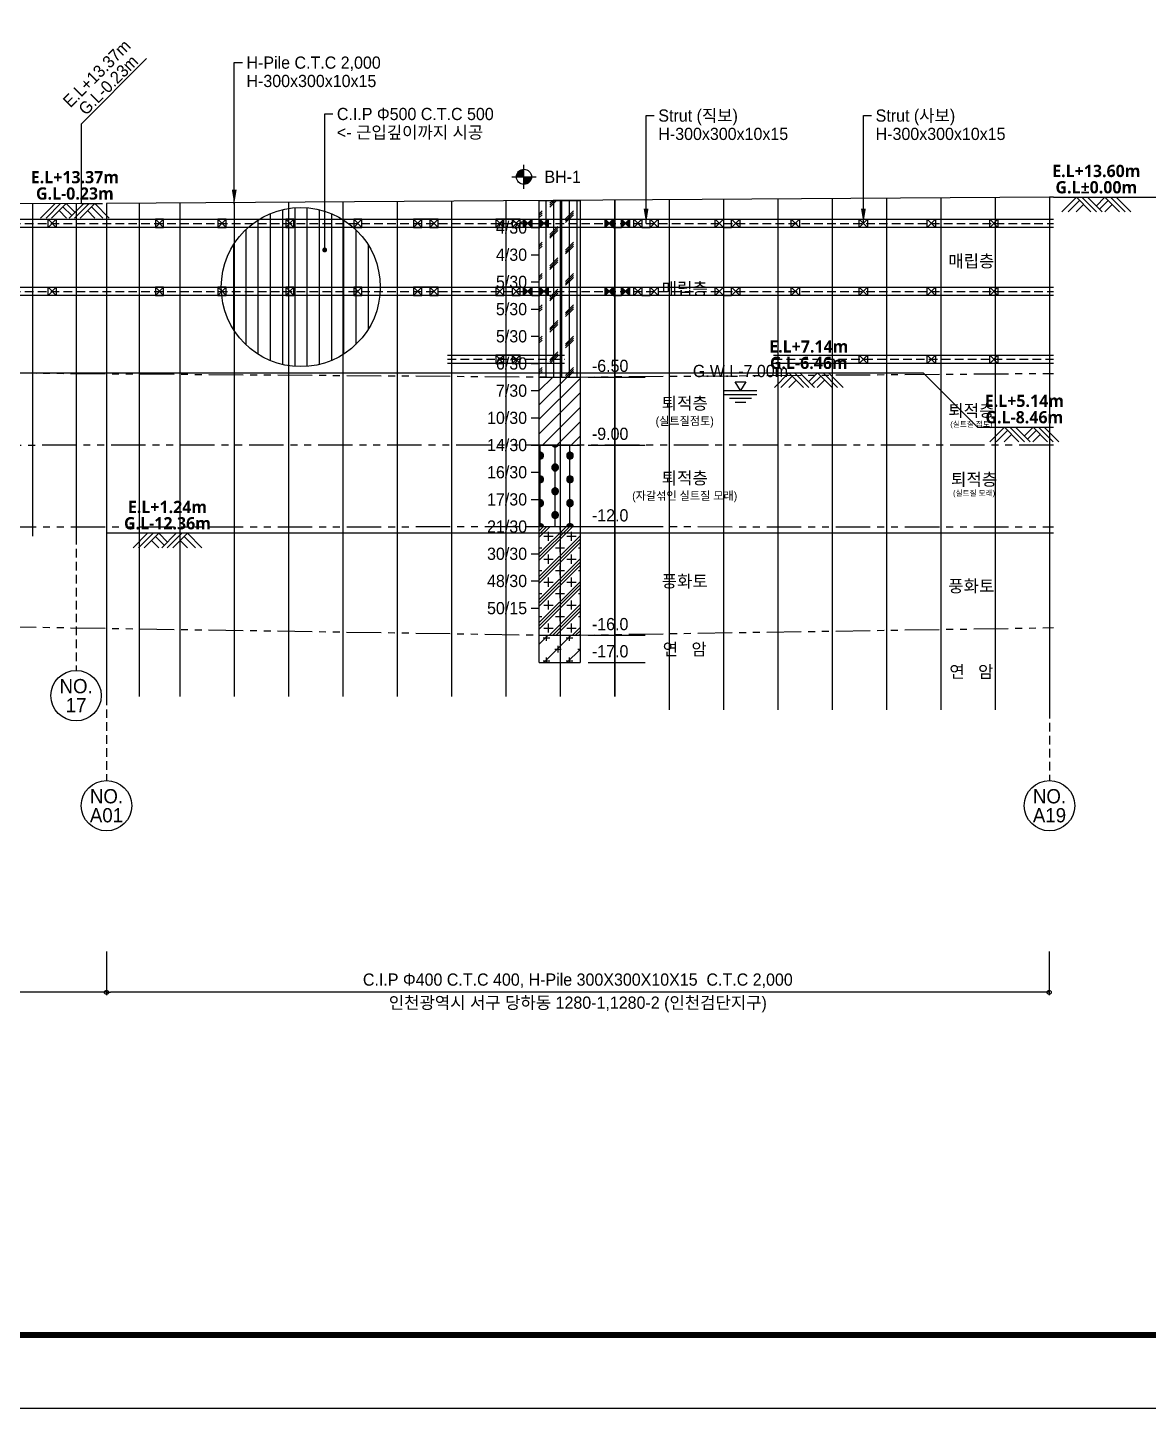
# Model space of a CAD drawing. Header units: millimetres. Extents: x 1073475 to 2890243, y -1340830 to -367733.
# Drawn here: x 2262164 to 2303407, y -456833 to -406043 of the extents above; entities that cross this region are included whole.
import ezdxf
from ezdxf.enums import TextEntityAlignment as Align

# ---------------------------------------------------------------- set-up
doc = ezdxf.new("R2010")
doc.units = ezdxf.units.MM
doc.header["$LTSCALE"] = 50
doc.header["$PDMODE"] = 3
doc.header["$PDSIZE"] = 100
doc.linetypes.add('HIDDEN', pattern=[9.525, 6.35, -3.175])
doc.linetypes.add('PHANTOM', pattern=[63.5, 31.75, -6.35, 6.35, -6.35, 6.35, -6.35])
doc.layers.get('Defpoints').update_dxf_attribs({"color": 151})
for name, color, linetype in [('1', 1, 'Continuous'), ('11', 11, 'Continuous'), ('C-DIM', 7, 'Continuous'), ('C_DIM', 1, 'Continuous'), ('CIP', 1, 'Continuous'), ('NO', 2, 'Continuous'), ('NO-1', 9, 'HIDDEN'), ('PILE', 3, 'Continuous'), ('STRUT', 3, 'Continuous'), ('TEX', 3, 'Continuous'), ('TEXT', 3, 'Continuous'), ('WALE-1', 3, 'Continuous'), ('WALE-2', 1, 'Continuous'), ('대지경계선', 6, 'PHANTOM'), ('주상도', 7, 'Continuous'), ('주상도0', 222, 'Continuous')]:
    doc.layers.add(name, color=color, linetype=linetype)
doc.layers.add('defpoint', color=193, linetype='Continuous', plot=False)
doc.styles.add('RXHG', font='arial.ttf')
doc.styles.add('돋움', font='')
doc.styles.add('맑은고딕', font='malgunbd.ttf')
doc.styles.get('돋움').set_extended_font_data('Dotum')
doc.dimstyles.new('SAM-200-지시선', dxfattribs={"dimscale": 0.1, "dimtxt": 300, "dimasz": 360, "dimexe": 70, "dimexo": 0, "dimgap": 100, "dimtad": 1, "dimdec": 0, "dimzin": 0, "dimdsep": 46, "dimlunit": 6, "dimtxsty": '돋움', "dimcen": 100, "dimclrd": 1, "dimclre": 1, "dimclrt": 256, "dimadec": 0, "dimazin": 0, "dimtfac": 1, "dimtdec": 0, "dimtix": 1, "dimtmove": 2, "dimatfit": 3, "dimfxl": 70, "dimtolj": 1, "dimtzin": 0, "dimlwd": -1, "dimlwe": -1, "dimarcsym": 0})
doc.dimstyles.new('SAM-300', dxfattribs={"dimscale": 1.5, "dimtxt": 300, "dimasz": 100, "dimexe": 70, "dimexo": 0, "dimgap": 100, "dimtad": 1, "dimdec": 0, "dimzin": 0, "dimdsep": 46, "dimlunit": 6, "dimtxsty": '돋움', "dimblk": 'ORIGIN', "dimcen": 100, "dimclrd": 1, "dimclre": 1, "dimclrt": 7, "dimadec": 0, "dimazin": 0, "dimtfac": 1, "dimtdec": 0, "dimtix": 1, "dimtmove": 2, "dimatfit": 3, "dimfxl": 70, "dimtolj": 1, "dimtzin": 0, "dimlwd": -1, "dimlwe": -1, "dimarcsym": 0})
doc.dimstyles.new('SAM-LE-LE', dxfattribs={"dimscale": 0.1, "dimtxt": 300, "dimasz": 360, "dimexe": 70, "dimexo": 0, "dimgap": 100, "dimtad": 1, "dimdec": 0, "dimzin": 0, "dimdsep": 46, "dimlunit": 6, "dimtxsty": '돋움', "dimblk": 'NONE', "dimcen": 100, "dimclrd": 1, "dimclre": 1, "dimclrt": 256, "dimadec": 0, "dimazin": 0, "dimtfac": 1, "dimtdec": 0, "dimtix": 1, "dimtmove": 2, "dimatfit": 3, "dimfxl": 70, "dimtolj": 1, "dimtzin": 0, "dimlwd": -1, "dimlwe": -1, "dimarcsym": 0})

# ---------------------------------------------------------------- blocks, each defined once
blk = doc.blocks.new('dbox')
at = {"layer": '11'}
blk.add_line((81088, 1800), (4288, 1800), dxfattribs=at)
at = {"layer": '11', "const_width": 150}
blk.add_lwpolyline([(81088, 1800), (4288, 1800), (4288, 57600), (81088, 57600)], close=True, dxfattribs=at)
at = {"layer": 'TEXT', "color": 7}
blk.add_line((84100, 0), (0, 0), dxfattribs=at)
at = {"layer": 'TEX', "color": 6, "linetype": 'Continuous', "style": 'RXHG', "width": 1}
for tag, p in [('일자', (76628, 15972)), ('축척', (76628, 13925)), ('설계번호', (76684, 12170))]:
    blk.add_attdef(tag, p, '', height=300, dxfattribs=at)
at = {"layer": 'TEX', "color": 7, "linetype": 'Continuous', "style": 'RXHG', "width": 1}
blk.add_attdef('파일명', (81840, 4453), '', height=300, rotation=90, dxfattribs=at)
at = {"layer": 'TEX', "linetype": 'Continuous', "style": 'RXHG', "width": 1}
for tag, p in [('도면명-1', (77799, 3389)), ('도면명-2', (77799, 2662))]:
    blk.add_attdef(tag, text='', height=400, dxfattribs=at).set_placement(p, align=Align.CENTER)
blk = doc.blocks.new('A$C248D0E1C')
at = {"layer": 'STRUT'}
h = blk.add_hatch(color=4, dxfattribs=at)
h.paths.add_polyline_path([(-150, 150), (-150, -150), (0, 0)])
h.paths.add_polyline_path([(150, 150), (0, 0), (150, -150)])
at = {"layer": 'STRUT', "color": 4}
for p, q in [((150, 150), (-150, -150)), ((-150, 150), (150, -150))]:
    blk.add_line(p, q, dxfattribs=at)
blk.add_lwpolyline([(-150, 150), (150, 150), (150, -150), (-150, -150)], close=True, dxfattribs=at)
blk = doc.blocks.new('eeeee')
at = {"layer": 'Defpoints', "ltscale": 0.2}
for p, q in [((-150, 0), (150, 0)), ((-150, -300), (150, -300))]:
    blk.add_line(p, q, dxfattribs=at)
at = {"layer": 'STRUT'}
for p in [(-300, -150), (300, -150)]:
    blk.add_blockref('A$C248D0E1C', p, dxfattribs=at)
blk = doc.blocks.new('A$C2C820FBA')
at = {"layer": 'STRUT'}
for p, q in [((150, 150), (-150, -150)), ((-150, 150), (150, -150))]:
    blk.add_line(p, q, dxfattribs=at)
blk.add_lwpolyline([(-150, 150), (150, 150), (150, -150), (-150, -150)], close=True, dxfattribs=at)
blk = doc.blocks.new('111111')
at = {"layer": 'Defpoints', "ltscale": 0.2}
for p, q in [((-150, 0), (150, 0)), ((-150, -300), (150, -300))]:
    blk.add_line(p, q, dxfattribs=at)
at = {"layer": 'STRUT'}
for p in [(-300, -150), (300, -150)]:
    blk.add_blockref('A$C2C820FBA', p, dxfattribs=at)
blk = doc.blocks.new('A$C62E05D53')
at = {"layer": '1'}
for p, q in [((-273, 0), (-628, -356)), ((84, -356), (-273, 0)), ((221, -356), (-137, 0)), ((357, -356), (0, 0)), ((429, 0), (215, -215)), ((787, -356), (429, 0)), ((923, -356), (566, 0)), ((1060, -356), (703, 0)), ((-195, -78), (-472, -356)), ((-97, -175), (-277, -356)), ((508, -78), (294, -293)), ((605, -175), (425, -356))]:
    blk.add_line(p, q, dxfattribs=at)
blk = doc.blocks.new('bh-1')
at = {"layer": '주상도'}
h = blk.add_hatch(color=0, dxfattribs=at)
h.paths.add_polyline_path([(-1315, 1142, 0.414214), (-1592, 864), (-1315, 864)])
h.paths.add_polyline_path([(-1315, 864), (-1315, 587, 0.414214), (-1037, 864)])
h = blk.add_hatch(dxfattribs=at)
h.set_pattern_fill('CORK', color=0, scale=2304, angle=90, style=0)
h.set_pattern_definition([(90, (-406087.6, -214353.86), (-288, 2e-14), []), (225, (-405943.6, -214209.86), (576, -576), [407.2935, -407.2935]), (225, (-405943.6, -214137.86), (576, -576), [407.2935, -407.2935]), (225, (-405943.6, -214065.86), (576, -576), [407.2935, -407.2935])])
h.paths.add_polyline_path([(750, -6500), (750, 0), (-750, 0), (-750, -6500)])
h = blk.add_hatch(dxfattribs=at)
h.set_pattern_fill('ANSI31', color=0, scale=3000, style=0)
h.set_pattern_definition([(45, (-405980.34, -212353.86), (-265.16504, 265.16504), [])])
h.paths.add_polyline_path([(750, -6500), (-750, -6500), (-750, -9000), (750, -9000)])
h = blk.add_hatch(dxfattribs=at)
h.set_pattern_fill('SMCR', color=0, scale=175, style=0)
h.set_pattern_definition([(0, (-405805.1, -212342.4), (0, 875), [73.5, -1020.25]), (0, (-405836.75, -212328.4), (0, 875), [136.85, -956.9]), (0, (-405855.6, -212314.4), (0, 875), [174.615, -919.135]), (0, (-405869.2, -212300.4), (0, 875), [201.705, -892.045]), (0, (-405879.3, -212286.4), (0, 875), [222.0575, -871.6925]), (0, (-405887, -212272.4), (0, 875), [237.405, -856.345]), (0, (-405892.7, -212258.4), (0, 875), [248.6925, -845.0575]), (0, (-405896.55, -212244.4), (0, 875), [256.4625, -837.2875]), (0, (-405898.8, -212230.4), (0, 875), [260.995, -832.755]), (0, (-405899.6, -212216.4), (0, 875), [262.5, -831.25]), (0, (-405898.8, -212202.4), (0, 875), [260.995, -832.755]), (0, (-405896.55, -212188.4), (0, 875), [256.4625, -837.2875]), (0, (-405892.7, -212174.4), (0, 875), [248.6925, -845.0575]), (0, (-405887, -212160.4), (0, 875), [237.405, -856.345]), (0, (-405879.3, -212146.4), (0, 875), [222.0575, -871.6925]), (0, (-405869.2, -212132.4), (0, 875), [201.705, -892.045]), (0, (-405855.6, -212118.4), (0, 875), [174.615, -919.135]), (0, (-405836.75, -212104.4), (0, 875), [136.85, -956.9]), (0, (-405805.1, -212090.4), (0, 875), [73.5, -1020.25]), (0, (-405258.2, -211904.9), (0, 875), [73.5, -1020.25]), (0, (-405289.9, -211890.9), (0, 875), [136.85, -956.9]), (0, (-405308.76, -211876.9), (0, 875), [174.615, -919.135]), (0, (-405322.3, -211862.9), (0, 875), [201.705, -892.045]), (0, (-405332.5, -211848.9), (0, 875), [222.0575, -871.6925]), (0, (-405340.15, -211834.9), (0, 875), [237.405, -856.345]), (0, (-405345.8, -211820.9), (0, 875), [248.6925, -845.0575]), (0, (-405349.7, -211806.9), (0, 875), [256.4625, -837.2875]), (0, (-405351.95, -211792.9), (0, 875), [260.995, -832.755]), (0, (-405352.7, -211778.9), (0, 875), [262.5, -831.25]), (0, (-405351.95, -211764.9), (0, 875), [260.995, -832.755]), (0, (-405349.7, -211750.9), (0, 875), [256.4625, -837.2875]), (0, (-405345.8, -211736.9), (0, 875), [248.6925, -845.0575]), (0, (-405340.15, -211722.9), (0, 875), [237.405, -856.345]), (0, (-405332.5, -211708.9), (0, 875), [222.0575, -871.6925]), (0, (-405322.3, -211694.9), (0, 875), [201.705, -892.045]), (0, (-405308.76, -211680.9), (0, 875), [174.615, -919.135]), (0, (-405289.9, -211666.9), (0, 875), [136.85, -956.9]), (0, (-405258.2, -211652.9), (0, 875), [73.5, -1020.25]), (90, (-405768.3, -212653.86), (-546.875, 3e-14), [])])
h.paths.add_polyline_path([(750, -9000), (-750, -9000), (-750, -12000), (750, -12000)])
h = blk.add_hatch(dxfattribs=at)
h.set_pattern_fill('HWR', color=0, scale=112.21875, style=0, pattern_type=2)
h.set_pattern_definition([(45, (-248107.5, -26924.9), (-421.875, 421.875), []), (45, (-248229, -26924.9), (-421.875, 421.875), []), (45, (-248350.5, -26924.9), (-421.875, 421.875), []), (0, (-247975.87, -26924.9), (421.875, 421.875), [337.5, -506.25]), (90, (-247807.1, -27093.64), (-421.875, 421.875), [337.5, -506.25])])
h.paths.add_polyline_path([(750, -12000), (-750, -12000), (-750, -16000), (750, -16000)])
h = blk.add_hatch(dxfattribs=at)
h.set_pattern_fill('YYST', color=0, scale=144, style=0)
h.set_pattern_definition([(45, (-405980.34, -212853.86), (-424.2675, 424.2675), []), (0, (-405804.75, -212985.04), (424.2096, 424.2096), [237.5568, -610.8624]), (90, (-405686, -213103.83), (-424.2096, 424.2096), [237.5568, -610.8624])])
h.paths.add_polyline_path([(750, -16000), (-750, -16000), (-750, -17000), (750, -17000)])
at = {"layer": '주상도', "color": 0}
for p, q in [((-1315, 418), (-1315, 1311)), ((-1761, 864), (-868, 864)), ((-750, -17000), (-750, 0)), ((-750, 0), (750, 0)), ((750, 0), (750, -17000)), ((-1050, -1000), (-750, -1000)), ((-1050, -2000), (-750, -2000)), ((-1050, -3000), (-750, -3000)), ((-1050, -4000), (-750, -4000)), ((-1050, -5000), (-750, -5000)), ((-1050, -6000), (-750, -6000)), ((-750, -6500), (750, -6500)), ((1050, -6500), (3150, -6500)), ((-1050, -7000), (-750, -7000)), ((6048, -7000), (7256, -7000)), ((6652, -7000), (6458, -6674)), ((6458, -6674), (6846, -6674)), ((6846, -6674), (6652, -7000)), ((6048, -7141), (7256, -7141)), ((6249, -7281), (7054, -7281)), ((6451, -7422), (6853, -7422)), ((-1050, -8000), (-750, -8000)), ((-1050, -9000), (-750, -9000)), ((-750, -9000), (750, -9000)), ((1050, -9000), (3150, -9000)), ((-1050, -10000), (-750, -10000)), ((-1050, -11000), (-750, -11000)), ((-1050, -12000), (-750, -12000)), ((-750, -12000), (750, -12000)), ((1050, -12000), (3150, -12000)), ((-1050, -13000), (-750, -13000)), ((-1050, -14000), (-750, -14000)), ((-1050, -15000), (-750, -15000)), ((-750, -16000), (750, -16000)), ((1050, -16000), (3150, -16000)), ((-750, -17000), (750, -17000)), ((1050, -17000), (3150, -17000))]:
    blk.add_line(p, q, dxfattribs=at)
blk.add_circle((-1315, 864), 277, dxfattribs=at)
at = {"layer": '주상도', "color": 0, "style": '돋움'}
blk.add_text('BH-1', height=450, dxfattribs=at).set_placement((111, 643), align=Align.CENTER)
for s, p in [('4/30', (-1200, -1000)), ('4/30', (-1200, -2000)), ('5/30', (-1200, -3000)), ('5/30', (-1200, -4000)), ('5/30', (-1200, -5000)), ('6/30', (-1200, -6000)), ('7/30', (-1200, -7000)), ('10/30', (-1200, -8000)), ('14/30', (-1200, -9000)), ('16/30', (-1200, -10000)), ('17/30', (-1200, -11000)), ('21/30', (-1200, -12000)), ('30/30', (-1200, -13000)), ('48/30', (-1200, -14000)), ('50/15', (-1200, -15000))]:
    blk.add_text(s, height=450, dxfattribs=at).set_placement(p, align=Align.MIDDLE_RIGHT)
for s, height, p in [('매립층', 450, (4600, -3249)), ('G.W.L-7.00m', 450, (6652, -6277)), ('퇴적층', 450, (4600, -7466)), ('(실트질점토)', 300, (4600, -8116)), ('퇴적층', 450, (4600, -10216)), ('(자갈섞인 실트질 모래)', 300, (4600, -10866)), ('풍화토', 450, (4600, -14009)), ('연   암', 450, (4600, -16510))]:
    blk.add_text(s, height=height, dxfattribs=at).set_placement(p, align=Align.MIDDLE_CENTER)
for s, p in [('-6.50', (1186, -6087)), ('-9.00', (1186, -8587)), ('-12.0', (1186, -11587)), ('-16.0', (1186, -15587)), ('-17.0', (1186, -16587))]:
    blk.add_text(s, height=450, dxfattribs=at).set_placement(p, align=Align.MIDDLE_LEFT)
blk = doc.blocks.new('_Origin')
at = {"color": 0, "linetype": 'ByBlock', "lineweight": -2}
blk.add_line((0, 0), (-1, 0), dxfattribs=at)
blk.add_circle((0, 0), 0.5, dxfattribs=at)
blk = doc.blocks.new('*D314')
at = {"layer": 'C_DIM', "color": 1, "ltscale": 0.2, "transparency": 16777216}
for p, q in [((2265067, -440026), (2265067, -441631)), ((2299756, -440026), (2299756, -441631)), ((2299606, -441526), (2265217, -441526))]:
    blk.add_line(p, q, dxfattribs=at)
at = {"layer": 'Defpoints', "color": 0, "ltscale": 0.2, "transparency": 16777216}
for p in [(2265067, -440026), (2299756, -440026), (2265067, -441526)]:
    blk.add_point(p, dxfattribs=at)
at = {"layer": 'C_DIM', "color": 1, "ltscale": 0.2, "transparency": 16777216, "xscale": 150, "yscale": 150, "zscale": 150, "rotation": 180}
blk.add_blockref('_Origin', (2265067, -441526), dxfattribs=at)
at = {"layer": 'C_DIM', "color": 1, "ltscale": 0.2, "transparency": 16777216, "xscale": 150, "yscale": 150, "zscale": 150}
blk.add_blockref('_Origin', (2299756, -441526), dxfattribs=at)
at = {"layer": 'C_DIM', "color": 7, "ltscale": 0.2, "transparency": 16777216, "char_height": 450, "attachment_point": 5, "style": '돋움'}
for s, insert in [('\\A1;C.I.P Φ400 C.T.C 400, H-Pile 300X300X10X15  C.T.C 2,000', (2282411, -441102)), ('\\A1;인천광역시 서구 당하동 1280-1,1280-2 (인천검단지구)', (2282411, -441976))]:
    blk.add_mtext(s, dxfattribs=dict(at, insert=insert))
blk = doc.blocks.new('_None')
blk = doc.blocks.new('A$C1ABA587B')
at = {"layer": 'CIP'}
for p, q in [((-1400, -409), (-1400, -4791)), ((-1000, -200), (-1000, -5000)), ((-600, -70), (-600, -5130)), ((-200, -8), (-200, -5192)), ((200, -8), (200, -5192)), ((600, -70), (600, -5130)), ((1000, -200), (1000, -5000)), ((1400, -409), (1400, -4791)), ((-1800, -724), (-1800, -4476)), ((1800, -724), (1800, -4476)), ((-2200, -1214), (-2200, -3986)), ((2200, -1214), (2200, -3986))]:
    blk.add_line(p, q, dxfattribs=at)
blk.add_circle((0, -2600), 2600, dxfattribs=at)
blk = doc.blocks.new('*D316')
at = {"layer": 'C_DIM', "color": 1, "ltscale": 0.2, "transparency": 16777216}
for p, q in [((2238349, -440026), (2238349, -441631)), ((2265067, -440026), (2265067, -441631)), ((2264917, -441526), (2238499, -441526))]:
    blk.add_line(p, q, dxfattribs=at)
at = {"layer": 'Defpoints', "color": 0, "ltscale": 0.2, "transparency": 16777216}
for p in [(2238349, -440026), (2265067, -440026), (2238349, -441526)]:
    blk.add_point(p, dxfattribs=at)
at = {"layer": 'C_DIM', "color": 1, "ltscale": 0.2, "transparency": 16777216, "xscale": 150, "yscale": 150, "zscale": 150, "rotation": 180}
blk.add_blockref('_Origin', (2238349, -441526), dxfattribs=at)
at = {"layer": 'C_DIM', "color": 1, "ltscale": 0.2, "transparency": 16777216, "xscale": 150, "yscale": 150, "zscale": 150}
blk.add_blockref('_Origin', (2265067, -441526), dxfattribs=at)
at = {"layer": 'C_DIM', "color": 7, "ltscale": 0.2, "transparency": 16777216, "insert": (2251708, -441102), "char_height": 450, "attachment_point": 5, "style": '돋움'}
blk.add_mtext('\\A1;C.I.P Φ400 C.T.C 400, H-Pile 300X200X9X14  C.T.C 1,600', dxfattribs=at)

msp = doc.modelspace()

# ---------------------------------------------------------------- linework, layer by layer
for p, q in [((2299916.9, -412283.5), (2303744.2, -412283.5)), ((2295116.9, -418743.5), (2297116.9, -420743.5))]:
    msp.add_line(p, q)
at = {"ltscale": 0.2}
msp.add_line((2264144.2, -412513.5), (2264916.9, -412513.5), dxfattribs=at)
for points in [[(2299916.9, -412282.9), (2299766.9, -412283.5), (2265066.9, -412513.5)], [(2238349.2, -412423.5), (2264144.2, -412513.5)]]:
    msp.add_lwpolyline(points, dxfattribs=at)
for points in [[(2253794.2, -418743.5), (2295116.9, -418743.5)], [(2297116.9, -420743.5), (2299916.9, -420743.5)]]:
    msp.add_lwpolyline(points)
at = {"layer": 'defpoint'}
for p, q in [((2266044.3, -425177.9), (2266580.6, -424643.5)), ((2266249.3, -425177.9), (2266785.5, -424643.5)), ((2266454.2, -425177.9), (2266990.4, -424643.5)), ((2266726.4, -424906.7), (2266996.6, -425177.9)), ((2266873.1, -424760.4), (2267194, -425082.5)), ((2266990.4, -424643.5), (2267311.3, -424965.6)), ((2267098.2, -425177.9), (2267634.5, -424643.5)), ((2267303.1, -425177.9), (2267839.4, -424643.5)), ((2267508.1, -425177.9), (2268044.3, -424643.5)), ((2267780.2, -424906.7), (2268050.5, -425177.9)), ((2267927, -424760.4), (2268342.9, -425177.9)), ((2268044.3, -424643.5), (2268576.7, -425177.9))]:
    msp.add_line(p, q, dxfattribs=at)
at = {"layer": 'defpoint', "ltscale": 0.2}
msp.add_lwpolyline([(2299916.9, -424643.5), (2265066.9, -424643.5)], dxfattribs=at)
at = {"layer": 'NO'}
for centre in [(2263949.2, -430616.2), (2265066.9, -434664.4), (2299766.9, -434665)]:
    msp.add_circle(centre, 926.8, dxfattribs=at)
at = {"layer": 'NO-1'}
for points in [[(2263949.2, -424743.5), (2263949.2, -429689.4)], [(2265066.9, -430643.5), (2265066.9, -433737.6)], [(2299766.9, -431143.5), (2299766.9, -433738.3)]]:
    msp.add_lwpolyline(points, dxfattribs=at)
at = {"layer": 'PILE'}
for p, q in [((2279766.4, -412416.1), (2279766.4, -430643.5)), ((2279767.4, -412416.1), (2279767.4, -430643.5)), ((2281766.4, -412402.9), (2281766.4, -430643.5)), ((2281767.4, -412402.9), (2281767.4, -430643.5)), ((2283766.4, -412389.6), (2283766.4, -430643.5)), ((2283767.4, -412389.6), (2283767.4, -430643.5)), ((2285766.4, -412376.3), (2285766.4, -431143.5)), ((2285767.4, -412376.3), (2285767.4, -431143.5)), ((2287766.4, -412363.1), (2287766.4, -431143.5)), ((2287767.4, -412363.1), (2287767.4, -431143.5)), ((2289766.4, -412349.8), (2289766.4, -431143.5)), ((2289767.4, -412349.8), (2289767.4, -431143.5)), ((2291766.4, -412336.6), (2291766.4, -431143.5)), ((2291767.4, -412336.6), (2291767.4, -431143.5)), ((2293766.4, -412323.3), (2293766.4, -431143.5)), ((2293767.4, -412323.3), (2293767.4, -431143.5)), ((2295766.4, -412310.1), (2295766.4, -431143.5)), ((2295767.4, -412310.1), (2295767.4, -431143.5)), ((2297766.4, -412296.8), (2297766.4, -431143.5)), ((2297767.4, -412296.8), (2297767.4, -431143.5)), ((2299766.4, -412283.5), (2299766.4, -431143.5)), ((2299767.4, -412283.5), (2299767.4, -431143.5)), ((2262348.9, -412507.3), (2262348.9, -424743.5)), ((2262349.6, -412507.3), (2262349.6, -424743.5)), ((2263948.9, -412512.9), (2263948.9, -424743.5)), ((2263949.6, -412512.9), (2263949.6, -424743.5)), ((2265066.4, -412513.5), (2265066.4, -430643.5)), ((2265067.4, -412513.5), (2265067.4, -430643.5)), ((2266266.4, -412505.6), (2266266.4, -430643.5)), ((2266267.4, -412505.6), (2266267.4, -430643.5)), ((2267766.4, -412495.6), (2267766.4, -430643.5)), ((2267767.4, -412495.6), (2267767.4, -430643.5)), ((2269766.4, -412482.4), (2269766.4, -430643.5)), ((2269767.4, -412482.4), (2269767.4, -430643.5)), ((2271766.4, -412469.1), (2271766.4, -430643.5)), ((2271767.4, -412469.1), (2271767.4, -430643.5)), ((2273766.4, -412455.9), (2273766.4, -430643.5)), ((2273767.4, -412455.9), (2273767.4, -430643.5)), ((2275766.4, -412442.6), (2275766.4, -430643.5)), ((2275767.4, -412442.6), (2275767.4, -430643.5)), ((2277766.4, -412429.4), (2277766.4, -430643.5)), ((2277767.4, -412429.4), (2277767.4, -430643.5))]:
    msp.add_line(p, q, dxfattribs=at)
at = {"layer": 'WALE-1'}
for points in [[(2299916.9, -413393.5), (2238249.2, -413393.5), (2238249.2, -413093.5), (2299916.9, -413093.5)], [(2299916.9, -415893.5), (2238249.2, -415893.5), (2238249.2, -415593.5), (2299916.9, -415593.5)], [(2277616.9, -418093.5), (2281916.9, -418093.5)], [(2281916.9, -418393.5), (2277616.9, -418393.5)], [(2289616.9, -418093.5), (2299916.9, -418093.5)], [(2299916.9, -418393.5), (2289616.9, -418393.5)]]:
    msp.add_lwpolyline(points, dxfattribs=at)
at = {"layer": 'WALE-2', "linetype": 'HIDDEN'}
for p, q in [((2238249.2, -413243.5), (2299916.9, -413243.5)), ((2238249.2, -415743.5), (2299916.9, -415743.5)), ((2277616.9, -418243.5), (2281916.9, -418243.5)), ((2289616.9, -418243.5), (2299916.9, -418243.5))]:
    msp.add_line(p, q, dxfattribs=at)
at = {"layer": '대지경계선', "color": 8, "linetype": 'ByBlock'}
msp.add_lwpolyline([(2264144.2, -412513.5), (2264144.2, -409581.8), (2266544.7, -407181.3)], dxfattribs=at)
at = {"layer": '주상도0', "linetype": 'PHANTOM', "ltscale": 0.8}
for points in [[(2238349.2, -418574.2), (2281744.2, -418896.6), (2299916.9, -418761.1)], [(2299916.9, -421407.5), (2281744.2, -421396.6), (2238349.2, -421422.6)], [(2238349.2, -424422.6), (2281744.2, -424396.6), (2299916.9, -424407.5)], [(2238349.2, -427725.9), (2281744.2, -428396.6), (2299916.9, -428114.7)]]:
    msp.add_lwpolyline(points, dxfattribs=at)

# ---------------------------------------------------------------- block references
at = {"xscale": 1.5, "yscale": 1.5, "zscale": 1.5}
msp.add_blockref('dbox', (2209032.7, -456833.1), dxfattribs=at)
at = {"layer": 'C-DIM', "yscale": 1.5, "zscale": 1.5}
for p, xscale in [((2301166.2, -412283.5), 1.5), ((2264227.5, -412513.5), -1.5), ((2290585.7, -418743.5), 1.5), ((2298516.9, -420743.5), 1.5)]:
    msp.add_blockref('A$C62E05D53', p, dxfattribs=dict(at, xscale=xscale))
at = {"layer": 'CIP', "xscale": 1.125, "yscale": 1.125, "zscale": 1.125}
msp.add_blockref('A$C1ABA587B', (2272216.9, -412662.7), dxfattribs=at)
at = {"layer": 'STRUT'}
for name, p in [('A$C2C820FBA', (2263067.2, -413243.5)), ('eeeee', (2280866.9, -413093.5)), ('eeeee', (2283866.9, -413093.5)), ('111111', (2284917.2, -413093.5)), ('111111', (2287917.2, -413093.5)), ('A$C2C820FBA', (2290417.2, -413243.5)), ('A$C2C820FBA', (2292917.2, -413243.5)), ('A$C2C820FBA', (2295417.2, -413243.5)), ('A$C2C820FBA', (2297717.2, -413243.5)), ('A$C2C820FBA', (2263067.2, -415743.5)), ('eeeee', (2280866.9, -415593.5)), ('eeeee', (2283866.9, -415593.5)), ('111111', (2284917.2, -415593.5)), ('111111', (2287917.2, -415593.5)), ('A$C2C820FBA', (2290417.2, -415743.5)), ('A$C2C820FBA', (2292917.2, -415743.5)), ('A$C2C820FBA', (2295417.2, -415743.5)), ('A$C2C820FBA', (2297717.2, -415743.5)), ('A$C2C820FBA', (2292917.2, -418243.5)), ('A$C2C820FBA', (2295417.2, -418243.5)), ('A$C2C820FBA', (2297717.2, -418243.5))]:
    msp.add_blockref(name, p, dxfattribs=at)
at = {"layer": 'STRUT', "xscale": -1}
for name, p in [('A$C2C820FBA', (2267016.6, -413243.5)), ('A$C2C820FBA', (2269316.6, -413243.5)), ('A$C2C820FBA', (2271816.6, -413243.5)), ('A$C2C820FBA', (2274316.6, -413243.5)), ('111111', (2276816.6, -413093.5)), ('111111', (2279844.2, -413093.5)), ('A$C2C820FBA', (2267016.6, -415743.5)), ('A$C2C820FBA', (2269316.6, -415743.5)), ('A$C2C820FBA', (2271816.6, -415743.5)), ('A$C2C820FBA', (2274316.6, -415743.5)), ('111111', (2276816.6, -415593.5)), ('111111', (2279844.2, -415593.5)), ('111111', (2279844.2, -418093.5))]:
    msp.add_blockref(name, p, dxfattribs=at)
at = {"layer": '주상도', "color": 250}
msp.add_blockref('bh-1', (2281744.2, -412396.6), dxfattribs=at)

# ---------------------------------------------------------------- texts
at = {"layer": '1', "color": 7, "style": '맑은고딕'}
for s, p in [('E.L+13.37m', (2263903.6, -411545.3)), ('E.L+13.60m', (2301490.1, -411315.3)), ('G.L%%P0.00m', (2301490.1, -411915.3)), ('G.L-0.23m', (2263903.6, -412145.3)), ('E.L+7.14m', (2290909.6, -417775.3)), ('G.L-6.46m', (2290909.6, -418375.3)), ('E.L+5.14m', (2298840.8, -419775.3)), ('G.L-8.46m', (2298840.8, -420375.3))]:
    msp.add_text(s, height=450, dxfattribs=at).set_placement(p, align=Align.MIDDLE)
at = {"layer": 'C-DIM', "color": 7, "style": '돋움'}
for s, p in [('H-Pile C.T.C 2,000', (2270218.8, -407329.9, 0)), ('H-300x300x10x15', (2270218.8, -408004.9, 0)), ('C.I.P Φ500 C.T.C 500', (2273545.9, -409219.7)), ('Strut (직보)', (2285373.2, -409277.2)), ('Strut (사보)', (2293370, -409277.2)), ('<- 근입깊이까지 시공', (2273545.9, -409894.7)), ('H-300x300x10x15', (2285373.2, -409952.2)), ('H-300x300x10x15', (2293370, -409952.2))]:
    msp.add_text(s, height=450, dxfattribs=at).set_placement(p, align=Align.MIDDLE_LEFT)
at = {"layer": 'defpoint', "ltscale": 0.2, "style": '맑은고딕'}
for s, p in [('E.L+1.24m', (2267310.5, -423675.3)), ('G.L-12.36m', (2267310.5, -424275.3))]:
    msp.add_text(s, height=450, dxfattribs=at).set_placement(p, align=Align.MIDDLE)
at = {"layer": 'NO', "style": '돋움'}
for s, p in [('NO.', (2263949.2, -430266.2)), ('17', (2263949.2, -430966.2)), ('NO.', (2265066.9, -434314.4)), ('NO.', (2299766.9, -434315)), ('A01', (2265066.9, -435014.4)), ('A19', (2299766.9, -435015))]:
    msp.add_text(s, height=525, dxfattribs=at).set_placement(p, align=Align.MIDDLE_CENTER)
at = {"layer": '대지경계선', "color": 1, "style": '돋움'}
for s, p in [('E.L+13.37m', (2264708.5, -407730.7)), ('G.L-0.23m', (2265132.8, -408155))]:
    msp.add_text(s, height=450, rotation=45, dxfattribs=at).set_placement(p, align=Align.MIDDLE)
at = {"layer": '주상도0', "linetype": 'PHANTOM', "ltscale": 0.8, "style": '돋움'}
for s, height, p in [('매립층', 450, (2296891.7, -414630.9)), ('퇴적층', 450, (2296891.7, -420128.7)), ('(실트질 점토)', 200, (2296891.7, -420628.7)), ('퇴적층', 450, (2296991.7, -422663.1)), ('(실트질 모래)', 200, (2296991.7, -423163.1)), ('풍화토', 450, (2296891.7, -426583.2)), ('연   암', 450, (2296891.7, -429733.9))]:
    msp.add_text(s, height=height, dxfattribs=at).set_placement(p, align=Align.MIDDLE_CENTER)

# ---------------------------------------------------------------- dimensions: what is measured, and where the dimension line sits
at = {"layer": 'C_DIM', "ltscale": 0.2}
for base, p1, p2, text, picture, middle in [((2238349.2, -441525.8), (2265066.9, -440025.8), (2238349.2, -440025.8), 'C.I.P Φ400 C.T.C 400, H-Pile 300X200X9X14  C.T.C 1,600', '*D316', (2251708.1, -441101.6)), ((2265066.9, -441525.8), (2299755.7, -440025.8), (2265066.9, -440025.8), 'C.I.P Φ400 C.T.C 400, H-Pile 300X300X10X15  C.T.C 2,000\\X인천광역시 서구 당하동 1280-1,1280-2 (인천검단지구)', '*D314', (2282411.3, -441525.8))]:
    dim = msp.add_linear_dim(base=base, p1=p1, p2=p2, text=text, dimstyle='SAM-300', dxfattribs=at)
    dim.commit()
    dim.dimension.update_dxf_attribs({"geometry": picture, "text_midpoint": middle})

# ---------------------------------------------------------------- leaders
at = {"layer": 'C-DIM'}
for points, dimstyle, override in [([(2269768.8, -412540.4, 0), (2269768.8, -407329.9, 0), (2270068.8, -407329.9, 0)], 'SAM-LE-LE', {"dimscale": 1.5}), ([(2273095.9, -414221.3), (2273095.9, -409219.7), (2273395.9, -409219.7)], 'SAM-LE-LE', {"dimscale": 0.5, "dimldrblk": 'Dot'}), ([(2284923.2, -413243.5), (2284923.2, -409277.2), (2285223.2, -409277.2)], 'SAM-200-지시선', {"dimscale": 1.5}), ([(2292920, -413243.5), (2292920, -409277.2), (2293220, -409277.2)], 'SAM-200-지시선', {"dimscale": 1.5})]:
    msp.add_leader(points, dimstyle=dimstyle, override=override, dxfattribs=at)

doc.saveas('drawing.dxf')
